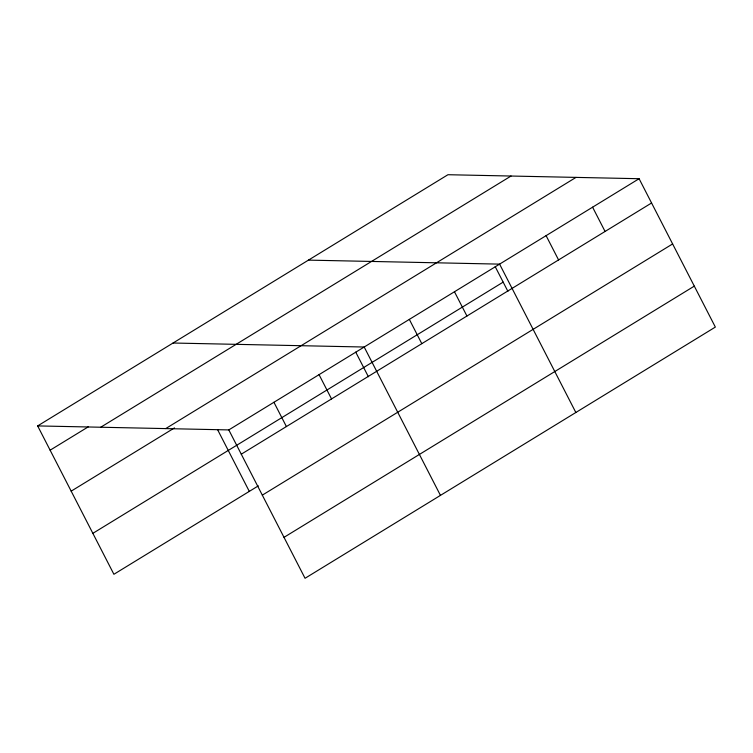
<?xml version="1.0" encoding="UTF-8"?>
<svg xmlns="http://www.w3.org/2000/svg" width="753" height="753" viewBox="0 0 753 753"><rect width="100%" height="100%" fill="white"/><g stroke="black" fill="none" stroke-linecap="round" stroke-linejoin="round"><path stroke-width="1.13" d="M37.65 425.916L447.95 174.715L639.099 178.715L715.35 327.084L305.05 578.285L228.799 429.916L37.65 425.916L113.901 574.285L258.326 485.864M50.131 450.19L88.242 426.857M100.733 427.233L511.033 176.033M165.716 428.598L576.017 177.388M71.177 491.144L174.48 427.902M228.799 429.916L639.099 178.715M92.854 533.34L503.155 282.13M241.271 454.191L651.571 202.99M262.317 495.145L672.617 243.944M284.003 537.341L694.304 286.131M308.448 260.124L499.597 264.124L575.847 412.493M173.049 343.02L364.198 347.02L440.449 495.389M592.592 207.179L605.073 231.463M546.094 235.651L558.575 259.936M495.229 266.694L507.899 291.345M454.464 291.75L466.935 316.034M409.331 319.385L421.802 343.669M355.727 352.103L368.396 376.754M319.065 374.655L331.536 398.93M273.932 402.281L286.404 426.565M217.683 429.859L249.299 491.389"/></g></svg>
